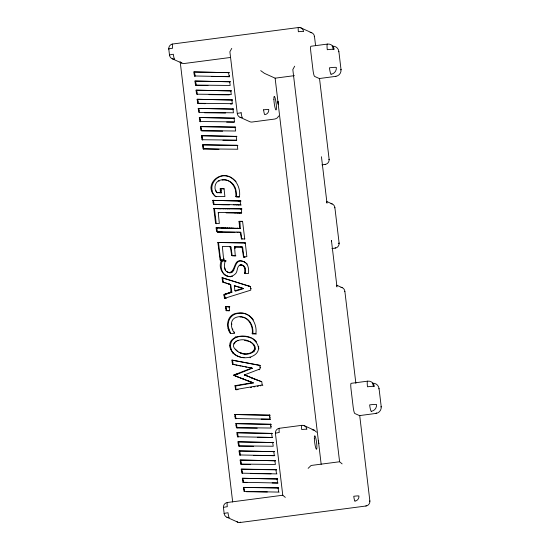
<?xml version="1.0" encoding="UTF-8"?>
<svg xmlns="http://www.w3.org/2000/svg" width="550" height="550" viewBox="0 0 550 550"><rect width="100%" height="100%" fill="white"/><g stroke="black" fill="none" stroke-linecap="round" stroke-linejoin="round"><path stroke-width="0.82" d="M256.616 341.942C248.119 330.798 220.942 336.057 232.623 352.667C243.946 364.794 270.043 353.299 252.684 338.827M240.329 352.777C247.823 356.661 260.679 350.178 251.302 342.43M216.817 192.569L221.265 192.878L221.155 188.904L220.22 188.636L220.371 192.562L216.817 192.569C213.469 188.849 214.713 181.583 219.945 180.269C229.79 176.777 237.38 187.736 235.806 196.659L239.504 197.079M242.261 265.183C245.486 266.516 244.702 270.634 244.64 273.405L245.307 273.707C246.084 270.05 245.231 264.309 240.24 264.962C236.246 266.358 238.246 272.064 234.912 274.292C226.621 281.6 216.714 268.943 221.464 260.618L226.009 260.954L221.464 260.618M331.409 241.381L331.437 240.439L336.985 286.935M226.318 298.286L225.617 298.464L225.651 297.983L250.415 290.276L250.855 290.049L250.346 286.536A7.686 7.583 -65.7 0 0 249.232 286.151L222.056 277.681L222.613 281.964L223.279 282.267L222.729 277.984L222.056 277.681M240.488 356.991C235.586 355.926 230.966 352.041 230.615 346.796A13.056 12.891 -65.7 0 1 230.519 345.62C230.972 335.032 244.035 335.005 251.329 338.174M252.189 333.685L255.874 333.657C257.434 324.032 250.738 312.421 240.068 312.895A25.774 25.438 -65.7 0 0 236.961 313.197C227.061 314.359 225.314 326.638 230.381 333.506L234.651 333.389C230.869 328.817 229.157 319.536 236.328 317.295C246.166 313.816 253.763 324.754 252.189 333.685L256.327 334.029M225.342 260.652C223.788 264.942 223.534 272.848 229.976 272.498C236.424 270.029 233.076 256.671 244.468 261.979M222.31 260.899C219.704 266.118 221.595 274.849 227.755 276.231M226.751 271.549C237.298 278.114 232.183 256.884 243.739 261.669M239.016 221.313L242.571 221.306L244.736 239.092L241.381 238.741L240.261 232.169L230.587 231.997A167.372 165.199 -65.7 0 0 226.325 231.956L217.058 231.804L216.556 231.323L216.109 227.81L219.017 227.817A107.415 106.019 -65.7 0 0 221.382 227.844L240.357 228.422L239.903 221.588L239.016 221.313L239.69 228.119M224.132 260.294L223.678 259.923L222.358 246.579A42.316 41.766 -65.7 0 1 224.414 246.572L228.731 246.586A9.866 9.735 -65.7 0 1 230.292 246.716L231.722 255.585L235.936 255.894L235.269 255.592L234.527 246.751L241.457 246.833L241.972 246.909L243.485 256.919L246.861 256.637L245.259 242.763L217.862 242.495L220.124 259.93L224.132 260.294L223.994 258.61M249.886 341.715C240.687 335.933 224.434 343.901 239.635 352.598M239.642 352.557C248.222 357.638 262.996 349.869 250.518 341.976M278.836 115.933L277.124 118.044L275.048 118.999L252.147 122.024A4.572 4.51 -65.7 0 1 249.831 121.708L240.02 117.281M231.756 48.386L229.886 51.769L237.291 113.561M294.697 66.179L292.827 69.561L339.591 461.732L342.121 463.891M308.131 468.346L311.107 465.465L339.632 461.746M234.527 187.481L234.898 187.144C232.884 182.222 227.356 179.128 222.104 180.125M225.651 297.983L224.421 298.279L224.008 294.408L231.062 292.057L231.901 292.249L230.718 284.604L223.314 282.191L225.06 282.803L224.386 282.501M224.008 294.408L224.675 294.711L231.901 292.249L230.629 292.201L231.303 292.504M252.264 368.259L234.3 375.416L233.633 375.114L251.694 368.033L252.264 368.259L250.291 367.819M224.091 295.488L224.675 294.711M242.866 288.331L234.919 290.778L234.314 285.691L243.533 288.633L236.438 290.895L234.919 290.778M241.374 264.901L242.041 265.203L239.862 265.059M238.012 340.739L238.521 340.581L237.847 340.278M254.389 349.326L255.152 349.106L254.485 348.803M310.111 32.636L310.606 32.457A4.572 4.51 -65.7 0 1 314.456 36.389A4.572 0.385 -6.8 0 1 314.188 36.616M262.852 385.323L262.178 385.021L235.62 389.544L234.981 385.688L252.67 382.642L253.337 382.944L235.647 385.99L234.981 385.688M260.212 385.825L260.913 385.701M257.228 386.334L258.369 386.141M253.853 386.911L254.959 386.719M237.194 389.709L238.102 389.565L237.435 389.263M250.546 387.434L251.646 387.262M249.968 357.72L250.793 357.596M319.344 78.533L335.734 76.361A6.098 0.832 82.5 0 0 335.94 76.258M359.535 415.607L375.932 413.435A6.098 6.016 -65.7 0 0 381.198 406.622A6.098 0.509 -6.8 0 1 380.841 406.924M172.748 44L298.499 27.521M327.456 44.083A6.098 0.832 82.5 0 0 327.284 49.713A6.098 0.509 -6.8 0 1 334.166 49.328A6.098 6.016 -65.7 0 0 327.456 44.083L310.991 46.241A6.098 0.832 82.5 0 0 310.819 51.872L312.971 69.967A6.098 0.832 82.5 0 0 314.586 76.402L319.268 78.519A6.098 0.832 82.5 0 0 319.468 78.43M230.512 57.461L183.913 63.546L181.885 63.126L172.226 58.768M260.707 70.634L264.433 73.343L275.131 78.176L294.374 75.653M321.936 164.842L325.16 164.422A4.572 0.626 82.5 0 0 325.318 164.34M331.918 248.545L335.143 248.126A4.572 4.51 -65.7 0 0 339.096 243.011A4.572 0.385 -6.8 0 1 338.25 243.396M367.647 381.164A6.098 0.832 82.5 0 0 367.476 386.794A6.098 0.509 -6.8 0 1 374.357 386.409A6.098 6.016 -65.7 0 0 367.647 381.164L351.182 383.322A6.098 0.832 82.5 0 0 351.01 388.946L353.169 407.048A6.098 0.832 82.5 0 0 354.777 413.483L359.459 415.594A6.098 0.832 82.5 0 0 359.659 415.504M279.386 428.278A4.572 0.626 82.5 0 0 279.256 432.506A4.572 0.385 -6.8 0 0 275.433 433.393A4.572 4.51 -65.7 0 1 279.386 428.278L301.84 425.336A4.572 4.51 -65.7 0 1 306.873 429.275A4.572 0.385 -6.8 0 0 301.716 429.564A4.572 0.626 82.5 0 1 301.84 425.336M227.418 502.487A4.572 0.626 82.5 0 0 227.288 506.708A4.572 0.385 -6.8 0 0 223.465 507.602A4.572 4.51 -65.7 0 1 227.418 502.487L282.81 495.227M236.809 521.592A4.572 4.51 -65.7 0 0 240.144 522.5L365.894 506.021A4.572 4.51 -65.7 0 0 369.848 500.906A4.572 0.385 -6.8 0 1 369.579 501.139M214.287 208.381L213.799 208.429L215.593 223.479L219.333 223.486L218.247 212.52L241.684 212.761L241.202 208.697L219.072 208.464A80.637 79.592 -65.7 0 0 216.707 208.429L214.287 208.381L217.374 208.725A80.637 79.592 -65.7 0 1 219.739 208.766L241.869 208.993L241.202 208.697M235.269 255.592L231.722 255.585M241.209 204.999L227.315 204.538A167.344 165.179 -65.7 0 0 223.053 204.497L213.407 204.353L212.836 200.351L240.824 201.018L212.836 200.351L214.314 200.633L213.331 200.31M214.472 208.732L215.27 208.67L213.799 208.429L214.472 208.732L216.26 223.781M218.35 242.447L219.333 242.742L217.862 242.495L245.548 243.066M234.527 246.751L234.981 247.129L242.646 247.211L243.877 257.166M244.365 238.796L244.833 238.782M240.357 228.422L222.049 228.147A107.415 106.019 -65.7 0 1 219.684 228.119L216.109 227.81L217.587 228.092L216.604 227.776M235.111 232.375L231.254 232.299A167.372 165.199 -65.7 0 0 226.999 232.258L217.346 232.114M220.777 188.581L222.248 188.595A28.078 27.713 -65.7 0 0 224.036 188.588L224.895 196.549L215.394 196.522C202.888 185.673 219.828 168.988 232.155 178.221M226.105 212.864L241.615 213.104M220.124 259.93L223.678 259.923M225.5 306.57L229.728 306.859L225.5 306.57L226.071 310.578L229.274 310.887M226.071 310.578L229.625 310.564L229.054 306.556M213.407 204.353L223.726 204.799A167.344 165.179 -65.7 0 1 227.982 204.841L229.405 204.868M229.817 176.997C237.119 180.338 240.549 188.98 239.491 196.632L235.806 196.659M239.903 221.588L242.406 221.602M240.027 316.993L241.601 317.006M193.882 71.961L229.212 72.662L193.882 71.961L194.446 75.969L195.119 76.264L194.549 72.263M194.446 75.969L229.604 76.691L229.563 75.336M194.968 81.07L230.299 81.771L194.968 81.07L195.532 85.071L196.206 85.374L207.982 85.518M195.532 85.071L230.196 85.477L229.632 81.469M196.054 90.179L231.385 90.881L196.054 90.179L196.618 94.181L231.282 94.586L230.718 90.578M197.141 99.282L232.471 99.99L197.141 99.282L197.704 103.29L205.102 103.675M197.704 103.29L232.368 103.696L231.804 99.688M198.227 108.391L233.558 109.099L198.227 108.391L198.791 112.399L233.454 112.798L232.891 108.797M199.313 117.501L234.644 118.202L199.313 117.501L199.877 121.509L200.551 121.811L199.98 117.803M199.877 121.509L234.541 121.907L233.977 117.899M200.399 126.61L235.063 127.009L235.73 127.311L200.399 126.61L200.963 130.618L235.627 131.017L235.063 127.009M201.486 135.719L236.816 136.421L201.486 135.719L202.049 139.728L202.723 140.03L202.153 136.022M202.049 139.728L236.713 140.126L236.149 136.118M202.572 144.829L237.236 145.228L237.799 149.236L203.136 148.837L202.572 144.829L237.903 145.53M234.726 414.514L270.057 415.216L234.726 414.514L235.297 418.522L235.964 418.825L235.4 414.817M235.297 418.522L270.449 419.244L261.195 419.134M235.812 423.624L271.143 424.325L235.812 423.624L236.383 427.632L237.05 427.934L257.235 428.182M236.383 427.632L271.047 428.031L270.476 424.022M236.899 432.733L272.229 433.434L236.899 432.733L237.469 436.741L238.136 437.037L237.572 433.036M237.469 436.741L272.621 437.463L257.482 437.277M237.985 441.842L273.316 442.544L237.985 441.842L238.556 445.844L239.222 446.146L253.522 446.325M238.556 445.844L273.219 446.249L272.649 442.241M239.071 450.952L274.402 451.653L239.071 450.952L239.642 454.953L240.309 455.256L239.745 451.248M239.642 454.953L274.794 455.682M240.157 460.054L275.488 460.763L240.157 460.054L240.728 464.062L241.395 464.365L250.649 464.482M240.728 464.062L275.392 464.468L274.821 460.46M241.244 469.164L275.907 469.569L276.574 469.872L241.244 469.164L241.814 473.172L276.966 473.901M242.33 478.273L277.661 478.974L242.33 478.273L242.901 482.281L246.929 482.625M242.901 482.281L278.053 483.01L272.168 482.934M243.416 487.382L278.08 487.781L278.747 488.084L243.416 487.382L243.987 491.391L279.139 492.112M211.942 76.477L229.604 76.691M209.069 94.627L229.254 94.875M230.34 103.984L232.018 104.005M204.511 112.764L225.534 113.025M226.621 122.134L234.19 122.224M201.637 130.921L222.661 131.175M222.908 140.278L236.363 140.442M203.136 148.837L218.948 149.325M253.77 455.421L273.955 455.668M250.896 473.578L271.081 473.825M246.338 491.714L267.362 491.968M243.485 256.919L244.626 257.228M312.097 429.729L314.353 430.251L316.546 432.204M234.479 364.767L232.512 364.196L231.928 360.099L259.827 365.289L260.157 368.83A14.52 14.328 -65.7 0 1 259.009 369.332L244.537 374.866L256.85 379.919M231.928 360.099L260.494 365.592M241.972 357.335L244.021 357.679L243.354 357.376M244.537 340.381L248.559 341.234M228.429 276.533L230.863 276.719L229.653 276.457M242.323 366.286L243.636 366.527M241.01 366.039L238.391 365.537M248.133 367.407L249.631 367.696M245.135 366.822L246.634 367.118M235.785 365.028L237.084 365.283M232.512 364.196L251.694 368.033M242.419 317.185C250.278 318.285 253.605 326.954 252.856 333.988M228.683 176.694C216.576 171.724 205.37 188.423 216.067 196.824M244.647 272.965L245.327 273.116L244.64 273.405L245.135 273.501L248.476 273.494C249.006 269.363 248.552 264.289 244.502 262.034M234.307 187L234.898 187.144L235.957 190.087L236.472 196.962M237.765 200.667L239.044 200.977L238.226 200.674M240.824 201.018L239.064 200.695M224.077 295.034L224.737 295.206L225.094 298.581L225.122 298.114L225.617 298.464M222.729 277.984L249.899 286.454A7.686 7.583 -65.7 0 1 250.649 286.688M242.096 288.049L239.257 287.176L239.931 287.478M220.22 188.636L222.915 188.897A28.078 27.713 -65.7 0 0 224.111 188.904M240.817 208.691L241.869 208.993M225.995 283.092L230.718 284.604M239.174 287.21L234.314 285.691M242.378 288.228L243.533 288.633M222.613 281.964L223.988 282.494M238.659 200.681L239.607 200.991M256.19 379.679L244.537 374.866L245.616 375.643L244.956 375.334M242.832 378.868L249.178 381.315M260.934 381.377L261.779 381.672L262.178 385.021M220.371 192.562L221.265 192.878M253.337 382.944L250.216 381.672L251.584 382.236M261.607 381.679L259.215 380.758M260.741 381.37L256.836 379.857M256.183 379.617L259.022 380.737M242.914 378.936L238.982 377.369M241.065 378.235L241.732 378.476L238.212 377.066M247.046 380.49L243.423 379.094L244.09 379.397M233.633 375.114L238.116 377.073M237.442 376.771L238.879 377.369M250.291 381.741L247.005 380.435L247.672 380.737M238.968 352.296L240.309 352.859M242.241 378.634L243.499 379.163M236.672 376.482L237.346 376.784L234.3 375.416M249.624 381.439L250.883 381.975M249.219 341.413L251.192 342.279M326.728 201.492L332.152 203.947M336.71 285.202L342.134 287.65M300.816 27.837L311.74 32.766M194.123 73.968L194.789 74.271M195.209 83.078L195.876 83.38L196.206 85.374M196.295 92.187L196.962 92.489L197.292 94.483M197.381 101.296L198.048 101.599L198.378 103.593M198.468 110.406L199.134 110.701L199.464 112.702M199.554 119.508L200.221 119.811M200.64 128.618L201.307 128.92L201.513 130.426M201.726 137.727L202.393 138.029M202.812 146.836L203.479 147.139L203.809 149.139M218.481 180.881L219.154 181.184M237.497 196.735L238.164 197.038M220.447 190.554L221.114 190.857M211.207 187.818L211.874 188.121M215.538 190.52L216.205 190.822M216.047 191.634L217.484 192.871M211.454 189.915L212.128 190.218M237.462 204.717L238.693 205.012M235.771 204.689L236.438 204.992M233.558 204.614L234.224 204.916M240.35 208.718L241.017 209.021M238.425 212.774L239.656 213.097M228.58 208.581L229.254 208.883M236.727 212.726L237.401 213.029M227.047 208.553L227.721 208.856M213.077 202.359L213.744 202.661L214.074 204.655M234.52 212.699L235.187 213.001M224.971 208.505L225.644 208.808M215.566 204.366L216.232 204.669M223.039 208.512L223.706 208.814M219.972 208.484L220.639 208.787M219.072 208.464L219.739 208.766M237.435 228.099L238.109 228.401M232.836 228.023L233.502 228.319M231.165 227.968L231.832 228.271M240.261 232.169L240.934 232.471L241.711 239.037L241.381 238.741M238.776 232.141L239.442 232.444M229.357 227.934L230.031 228.236M236.878 232.114L237.552 232.416M227.288 227.934L227.954 228.229M225.349 227.913L226.022 228.216M223.726 227.899L224.4 228.202M222.282 227.858L222.956 228.161M221.382 227.844L222.049 228.147M221.547 231.859L222.214 232.162M216.349 229.817L217.016 230.12L217.229 231.626M220.241 231.846L220.907 232.148M244.406 242.784L245.08 243.086M219.312 231.832L219.986 232.134M218.371 231.818L219.038 232.121M217.511 231.818L218.178 232.121M241.972 246.909L242.646 247.211M240.928 246.819L241.601 247.122M230.292 246.716L230.966 247.019L232.162 255.592L232.829 255.894M244.434 256.933L245.101 257.228M234.321 255.942L233.111 255.599M243.059 265.595L243.726 265.891M240.989 264.88L241.663 265.183M243.691 266.221L244.365 266.523M240.24 264.962L240.907 265.265M244.234 266.977L244.901 267.279M244.578 267.974L245.245 268.276M221.203 261.209L221.87 261.511M233.131 270.112L233.798 270.414M224.593 268.008L225.266 268.311M232.038 271.521L232.705 271.824M231.028 272.126L231.694 272.429M224.929 269.686L225.603 269.988L225.479 269.576M228.862 272.498L229.536 272.793M231.777 276.134L232.444 276.437M224.159 274.553L224.826 274.849M225.521 275.413L226.194 275.715M248.847 286.055L249.514 286.357M250.642 288.269L251.309 288.571M224.393 278.417L225.067 278.719M241.175 287.739L241.842 288.042M240.006 287.396L240.673 287.698M228.635 292.827L229.302 293.129M225.507 293.782L226.181 294.085M225.741 308.577L226.414 308.88L226.738 310.881M231.337 323.812L232.011 324.108M232.279 329.038L232.946 329.34M228.085 328.226L228.752 328.529L230.484 332.942M228.628 329.787L229.302 330.089M253.227 344.293L253.894 344.596M258.191 346.686L258.864 346.981M235.647 336.896L236.314 337.198M235.221 337.088L235.888 337.391M254.031 345.84L254.705 346.143M258.321 348.528L258.995 348.824M235.923 341.124L236.596 341.419M253.907 350.591L254.574 350.893M234.548 342.437L235.221 342.739M253.309 351.553L253.983 351.856M233.998 343.606L234.671 343.908M229.852 345.317L230.519 345.62M229.996 346.885L230.663 347.188M244.207 353.595L244.881 353.897M241.959 353.21L242.626 353.513M241.031 352.969L241.697 353.272M230.409 348.831L231.076 349.126M232.623 352.667L233.289 352.969M232.925 352.983L233.599 353.286M260.033 367.029L260.707 367.331M258.617 369.483L259.284 369.786M233.489 360.346L234.163 360.649M232.127 362.113L232.794 362.416L233.179 364.499M253.825 378.73L254.492 379.026M254.863 379.136L255.53 379.438M251.886 377.981L252.56 378.283M252.924 378.393L253.598 378.696M250.855 377.616L251.522 377.919M246.984 376.131L247.658 376.434M237.882 373.381L238.549 373.684M236.954 373.752L237.627 374.048M236.074 374.069L236.741 374.371M252.67 382.642L251.625 382.188L252.292 382.491M249.033 381.212L249.7 381.514M234.458 374.688L235.125 374.99M247.995 380.806L248.662 381.109M244.551 379.486L245.218 379.789M235.73 376.111L236.397 376.413M234.589 375.623L235.262 375.925M236.074 389.476L236.748 389.778M304.164 425.652L314.353 430.251M269.39 414.913L269.72 416.914L270.387 417.216M270.806 426.023L271.473 426.326M234.967 416.522L235.634 416.824M236.053 425.631L236.72 425.934L237.05 427.934M237.139 434.741L237.806 435.043M238.226 443.85L238.893 444.152L239.222 446.146M239.312 452.959L239.979 453.262M240.398 462.069L241.065 462.371L241.395 464.365M241.484 471.178L242.151 471.474L242.481 473.474M242.571 480.281L243.238 480.583L243.567 482.584M243.657 489.39L244.324 489.692L244.53 491.198M226.896 517.254L237.827 522.191M243.801 261.676L245.822 262.776M229.384 284.075L229.831 284.309M221.155 231.866L221.698 232.162M242.942 357.321L243.478 357.617M228.387 283.759L228.8 283.993M227.184 276.107L227.576 276.354M181.218 62.686L181.885 63.126M218.247 212.52L218.742 212.843M232.678 178.585L236.039 181.589M239.704 204.717L240.089 205.012M240.666 212.802L241.051 213.091M241.828 238.769L242.213 239.064M285.299 497.379L282.776 495.248L275.413 433.297M237.531 351.464L235.331 349.126M246.448 263.264L247.266 264.124M253.399 319.907C250.628 315.762 245.788 312.957 240.742 313.197A25.774 25.438 -65.7 0 0 237.627 313.5C230.574 314.277 226.531 322.101 228.752 328.529M239.944 200.695L240.721 204.676M234.163 331.904L234.616 332.64M326.377 201.802L326.769 202.476M336.359 285.505L336.751 286.179M228.546 72.359L229.109 76.367M271.562 433.132L272.133 437.14M273.735 451.351L274.306 455.359M275.907 469.569L276.478 473.571M276.994 478.672L277.564 482.68M278.08 487.781L278.651 491.789M235.448 290.448L235.586 291.081M232.794 362.416L232.602 360.401M314.476 36.486L315.583 45.554M338.876 51.576L341.034 69.671M379.067 388.651L381.226 406.752M334.888 207.666L339.116 243.107M344.871 291.369L355.871 383.377M321.454 156.736L327.002 203.232M275.131 78.176L321.179 464.331M269.72 416.914L269.961 418.921M234.981 247.129L235.153 248.572M230.285 284.405L231.062 292.057M213.503 200.654L213.744 202.661M216.782 228.113L217.016 230.12M218.529 242.798L220.605 260.212M226.174 306.873L226.414 308.88M236.067 389.874L235.647 385.99M195.635 81.373L195.876 83.38M196.721 90.475L196.962 92.489M197.808 99.584L198.048 101.599M198.894 108.694L199.134 110.701M201.066 126.912L201.307 128.92M203.239 145.131L203.479 147.139M236.486 423.926L236.72 425.934M238.659 442.145L238.893 444.152M240.831 460.357L241.065 462.371M241.911 469.466L242.151 471.474M242.997 478.576L243.238 480.583M244.083 487.685L244.324 489.692M180.159 61.538L232.678 502.006M168.774 49.012L169.496 55.048M223.444 507.499L224.166 513.535M359.686 415.381L369.868 501.009M319.495 78.299L329.134 159.404M325.16 164.422A4.572 4.51 -65.7 0 0 329.113 159.308A4.572 0.385 -6.8 0 1 328.845 159.534M344.582 291.5A4.572 0.385 -6.8 0 0 344.85 291.273A4.572 4.51 -65.7 0 0 341 287.341M334.599 207.797A4.572 0.385 -6.8 0 0 334.868 207.57A4.572 4.51 -65.7 0 0 331.018 203.631M335.404 247.665A4.572 0.626 82.5 0 1 335.143 248.126M366.156 505.567A4.572 0.626 82.5 0 1 365.894 506.021M240.405 522.046A4.572 0.626 82.5 0 1 240.144 522.5M338.491 51.748A6.098 0.509 -6.8 0 0 338.848 51.446A6.098 6.016 -65.7 0 0 332.138 46.193A6.098 0.832 82.5 0 1 333.272 49.562M340.649 69.85A6.098 0.509 -6.8 0 0 341.007 69.541A6.098 6.016 -65.7 0 1 335.734 76.361M378.682 388.829A6.098 0.509 -6.8 0 0 379.039 388.52A6.098 6.016 -65.7 0 0 372.329 383.274A6.098 0.832 82.5 0 1 373.464 386.643M376.283 412.83A6.098 0.832 82.5 0 1 375.932 413.435M229.398 246.888A9.866 9.735 -65.7 0 1 230.966 247.019M277.874 101.358L278.341 104.328L277.874 101.358M318.34 440.701L318.801 443.671L318.34 440.701M299.248 27.5L298.341 27.596A4.572 0.626 82.5 0 0 298.368 31.742A4.572 0.385 -6.8 0 1 303.531 31.46A4.572 4.51 -65.7 0 0 299.681 27.521L299.248 27.5M172.102 44.158L171.6 44.309A4.572 4.51 -65.7 0 0 168.795 49.115A4.572 0.385 -6.8 0 1 172.618 48.221A4.572 0.626 82.5 0 1 172.59 44.076L172.102 44.158M354.97 501.091A4.572 4.51 -65.7 0 0 358.923 495.976A4.572 0.385 -6.8 0 0 353.76 496.265A4.572 0.626 82.5 0 0 354.97 501.091M169.517 55.144A4.572 4.51 -65.7 0 0 174.542 59.084A4.572 0.626 82.5 0 1 173.339 54.258A4.572 0.385 -6.8 0 0 169.517 55.144M241.134 112.771A4.572 0.385 -6.8 0 0 237.311 113.657A4.572 4.51 -65.7 0 0 242.337 117.597A4.572 0.626 82.5 0 1 241.134 112.771M224.187 513.631A4.572 4.51 -65.7 0 0 229.219 517.571A4.572 0.626 82.5 0 1 228.009 512.744A4.572 0.385 -6.8 0 0 224.187 513.631M263.587 109.828A4.572 0.626 82.5 0 0 264.798 114.654A4.572 4.51 -65.7 0 0 268.751 109.539A4.572 0.385 -6.8 0 0 263.587 109.828M314.353 438.714A6.861 0.942 82.5 0 0 316.436 449.288A6.861 0.942 82.5 0 0 316.085 439.498A6.861 0.942 82.5 0 0 314.353 438.714M273.886 99.371A6.861 0.942 82.5 0 0 275.969 109.945A6.861 0.942 82.5 0 0 275.626 100.155A6.861 0.942 82.5 0 0 273.886 99.371M331.052 74.25A6.098 6.016 -65.7 0 0 336.325 67.43A6.098 0.509 -6.8 0 0 329.443 67.808A6.098 0.832 82.5 0 0 331.052 74.25M371.25 411.324A6.098 6.016 -65.7 0 0 376.516 404.504A6.098 0.509 -6.8 0 0 369.634 404.889A6.098 0.832 82.5 0 0 371.25 411.324"/></g></svg>
